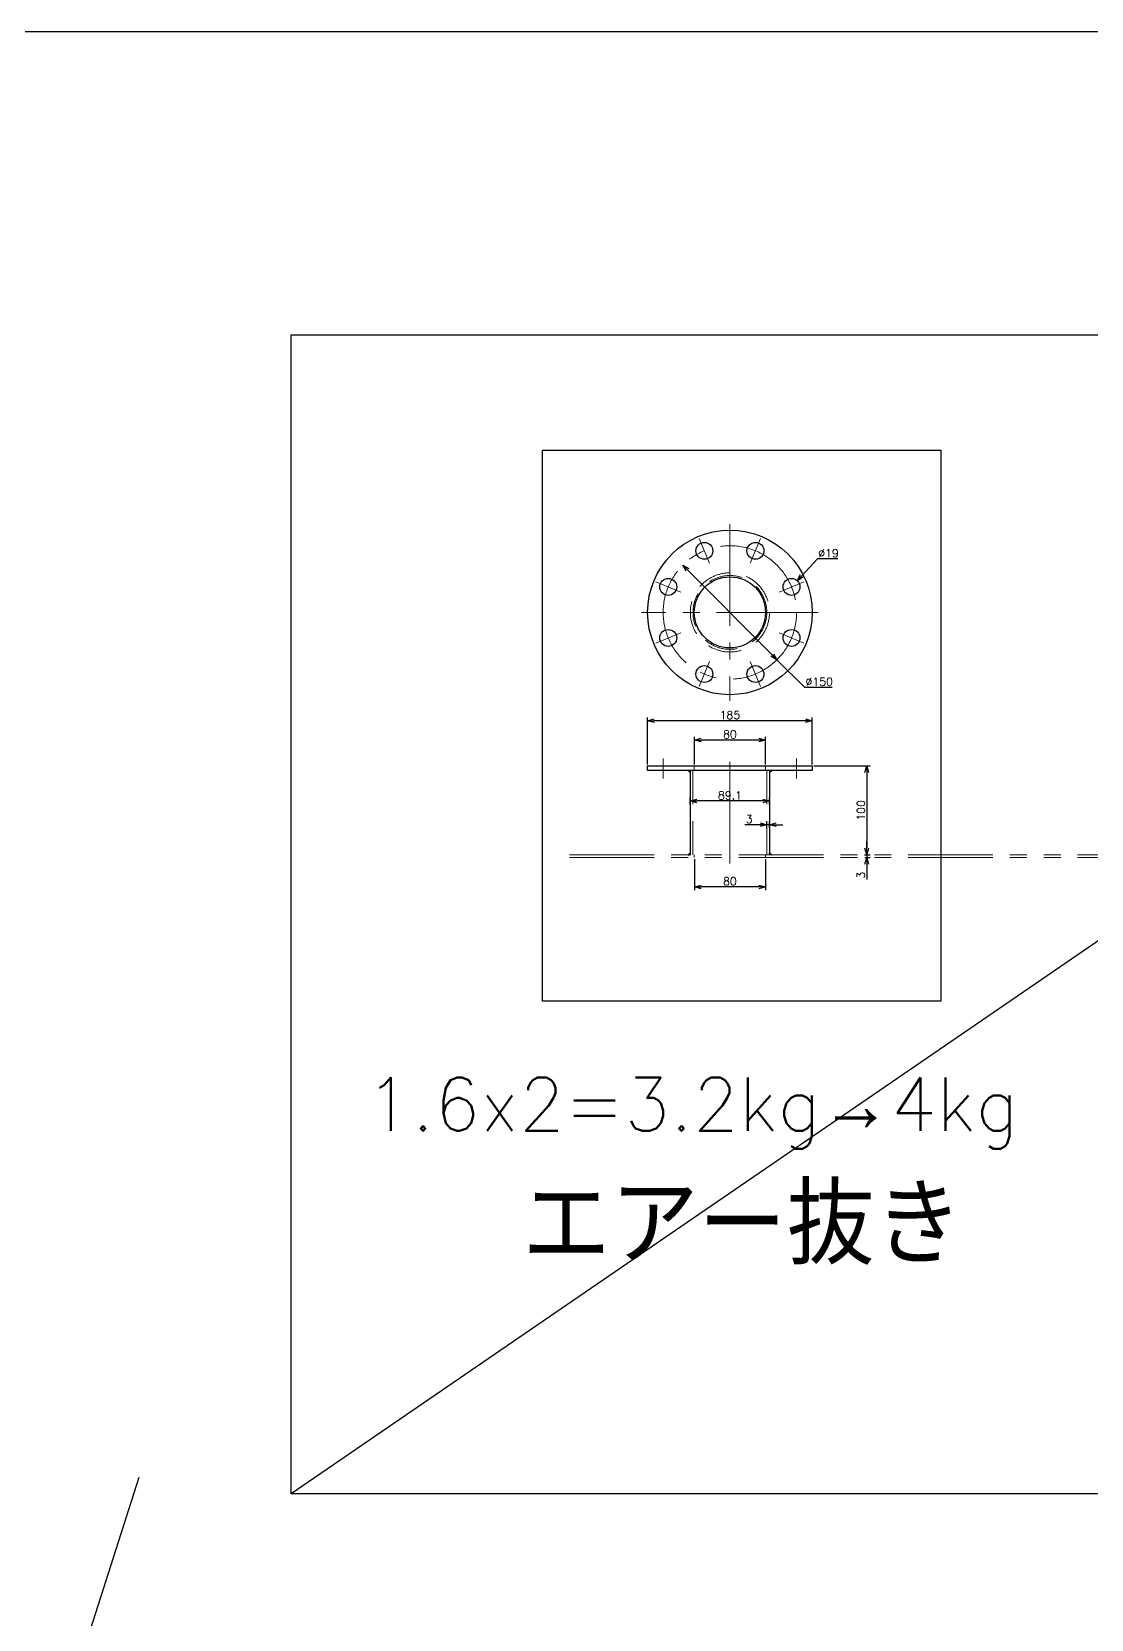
# Model space of a CAD drawing. Header units: millimetres. Extents: x -16130 to 36813, y -8099 to 27484.
# Drawn here: x -9885 to -8694, y 3097 to 4882 of the extents above; entities that cross this region are included whole.
import ezdxf

# ---------------------------------------------------------------- set-up
doc = ezdxf.new("R2010")
doc.units = ezdxf.units.MM
doc.header["$LTSCALE"] = 6
doc.header["$PDMODE"] = 99
doc.header["$PDSIZE"] = 1
for name, pattern in [('CENTER2', [28.575, 19.05, -3.175, 3.175, -3.175]), ('HIDDEN', [9.525, 6.35, -3.175]), ('PHANTOM2', [31.75, 15.875, -3.175, 3.175, -3.175, 3.175, -3.175])]:
    doc.linetypes.add(name, pattern=pattern)
for name, color, linetype, lineweight in [('04_HIDDEN', 2, 'HIDDEN', 13), ('05_CENTER', 4, 'CENTER2', 13), ('06_PHANTOM', 2, 'PHANTOM2', 13), ('08_DIM', 3, 'Continuous', 13)]:
    doc.layers.add(name, color=color, linetype=linetype, lineweight=lineweight)
doc.styles.add('KSS_TXT', font='txt.shx', dxfattribs={"bigfont": 'extfont2.shx'})
doc.dimstyles.new('KSS_DIM', dxfattribs={"dimtxt": 3, "dimasz": 2.5, "dimexe": 1.25, "dimexo": 0.625, "dimtad": 1, "dimdsep": 46, "dimtxsty": 'KSS_TXT', "dimblk": 'OPEN30', "dimcen": 0, "dimazin": 2, "dimtfac": 0.75, "dimtmove": 0, "dimatfit": 3, "dimldrblk": 'OPEN30', "dimfxl": 1, "dimtolj": 1, "dimarcsym": 0})
doc.dimstyles.new('KSS_DIM$3', dxfattribs={"dimtxt": 3, "dimasz": 2.5, "dimexe": 1.25, "dimexo": 0.625, "dimtad": 1, "dimtih": 1, "dimtoh": 1, "dimdsep": 46, "dimtxsty": 'KSS_TXT', "dimblk": 'OPEN30', "dimcen": 0, "dimazin": 2, "dimtfac": 0.75, "dimtofl": 0, "dimtmove": 0, "dimatfit": 3, "dimldrblk": 'OPEN30', "dimfxl": 1, "dimtolj": 1, "dimarcsym": 0})

# ---------------------------------------------------------------- blocks, each defined once
blk = doc.blocks.new('_Open30')
at = {"color": 0, "linetype": 'ByBlock', "lineweight": -2}
for p, q in [((-1, 0.27), (0, 0)), ((0, 0), (-1, -0.27)), ((0, 0), (-1, 0))]:
    blk.add_line(p, q, dxfattribs=at)
blk = doc.blocks.new('*D3219')
at = {"layer": '08_DIM', "color": 0, "lineweight": -2, "transparency": 16777216}
for p, q in [((-9005.6, 4056.7), (-8942.4, 4056.7)), ((-8946.2, 4049.2), (-8946.2, 3964.2)), ((-8948.1, 3956.7), (-8942.4, 3956.7))]:
    blk.add_line(p, q, dxfattribs=at)
at = {"layer": 'Defpoints', "color": 0, "transparency": 16777216}
for p in [(-9007.5, 4056.7), (-8949.9, 3956.7), (-8946.2, 3956.7)]:
    blk.add_point(p, dxfattribs=at)
at = {"layer": '08_DIM', "color": 0, "lineweight": -2, "transparency": 16777216, "xscale": 7.5, "yscale": 7.5, "zscale": 7.5}
for p, rotation in [((-8946.2, 4056.7), 90), ((-8946.2, 3956.7), 270)]:
    blk.add_blockref('_Open30', p, dxfattribs=dict(at, rotation=rotation))
at = {"layer": '08_DIM', "color": 0, "transparency": 16777216, "insert": (-8952.6, 4006.7), "char_height": 9, "attachment_point": 5, "rotation": 90, "style": 'KSS_TXT'}
blk.add_mtext('\\A1;100', dxfattribs=at)
blk = doc.blocks.new('*D3220')
at = {"layer": '08_DIM', "color": 0, "lineweight": -2, "transparency": 16777216}
for p, q in [((-9192.5, 4058.5), (-9192.5, 4111.3)), ((-9015, 4107.6), (-9185, 4107.6)), ((-9007.5, 4058.5), (-9007.5, 4111.3))]:
    blk.add_line(p, q, dxfattribs=at)
at = {"layer": 'Defpoints', "color": 0, "transparency": 16777216}
for p in [(-9192.5, 4107.6), (-9192.5, 4056.7), (-9007.5, 4056.7)]:
    blk.add_point(p, dxfattribs=at)
at = {"layer": '08_DIM', "color": 0, "lineweight": -2, "transparency": 16777216, "xscale": 7.5, "yscale": 7.5, "zscale": 7.5, "rotation": 180}
blk.add_blockref('_Open30', (-9192.5, 4107.6), dxfattribs=at)
at = {"layer": '08_DIM', "color": 0, "lineweight": -2, "transparency": 16777216, "xscale": 7.5, "yscale": 7.5, "zscale": 7.5}
blk.add_blockref('_Open30', (-9007.5, 4107.6), dxfattribs=at)
at = {"layer": '08_DIM', "color": 0, "transparency": 16777216, "insert": (-9100, 4114), "char_height": 9, "attachment_point": 5, "style": 'KSS_TXT'}
blk.add_mtext('\\A1;185', dxfattribs=at)
blk = doc.blocks.new('*D3221')
at = {"layer": '08_DIM', "color": 0, "lineweight": -2, "transparency": 16777216}
for p, q in [((-9066, 3990.6), (-9083.2, 3990.6)), ((-9058.5, 3986.9), (-9058.5, 3994.4)), ((-9055.5, 3990.6), (-9058.5, 3990.6)), ((-9055.5, 3986.9), (-9055.5, 3994.4)), ((-9048, 3990.6), (-9040.5, 3990.6))]:
    blk.add_line(p, q, dxfattribs=at)
at = {"layer": 'Defpoints', "color": 0, "transparency": 16777216}
for p in [(-9058.5, 3990.6), (-9058.5, 3985), (-9055.5, 3985)]:
    blk.add_point(p, dxfattribs=at)
at = {"layer": '08_DIM', "color": 0, "lineweight": -2, "transparency": 16777216, "xscale": 7.5, "yscale": 7.5, "zscale": 7.5}
blk.add_blockref('_Open30', (-9058.5, 3990.6), dxfattribs=at)
at = {"layer": '08_DIM', "color": 0, "lineweight": -2, "transparency": 16777216, "xscale": 7.5, "yscale": 7.5, "zscale": 7.5, "rotation": 180}
blk.add_blockref('_Open30', (-9055.5, 3990.6), dxfattribs=at)
at = {"layer": '08_DIM', "color": 0, "transparency": 16777216, "insert": (-9078.3, 3997), "char_height": 9, "attachment_point": 5, "style": 'KSS_TXT'}
blk.add_mtext('\\A1;3', dxfattribs=at)
blk = doc.blocks.new('*D3222')
at = {"layer": '08_DIM', "color": 0, "lineweight": -2, "transparency": 16777216}
for p, q in [((-9144.6, 4013.5), (-9144.6, 4021)), ((-9063, 4017.3), (-9137.1, 4017.3)), ((-9055.5, 4013.5), (-9055.5, 4021))]:
    blk.add_line(p, q, dxfattribs=at)
at = {"layer": 'Defpoints', "color": 0, "transparency": 16777216}
for p in [(-9144.6, 4017.3), (-9144.6, 4011.7), (-9055.5, 4011.7)]:
    blk.add_point(p, dxfattribs=at)
at = {"layer": '08_DIM', "color": 0, "lineweight": -2, "transparency": 16777216, "xscale": 7.5, "yscale": 7.5, "zscale": 7.5, "rotation": 180}
blk.add_blockref('_Open30', (-9144.6, 4017.3), dxfattribs=at)
at = {"layer": '08_DIM', "color": 0, "lineweight": -2, "transparency": 16777216, "xscale": 7.5, "yscale": 7.5, "zscale": 7.5}
blk.add_blockref('_Open30', (-9055.5, 4017.3), dxfattribs=at)
at = {"layer": '08_DIM', "color": 0, "transparency": 16777216, "insert": (-9100, 4023.6), "char_height": 9, "attachment_point": 5, "style": 'KSS_TXT'}
blk.add_mtext('\\A1;89.1', dxfattribs=at)
blk = doc.blocks.new('*D3223')
at = {"layer": '08_DIM', "color": 0, "lineweight": -2, "transparency": 16777216}
for p, q in [((-9140, 4058.5), (-9140, 4089.6)), ((-9060, 4058.5), (-9060, 4089.6)), ((-9067.5, 4085.8), (-9132.5, 4085.8))]:
    blk.add_line(p, q, dxfattribs=at)
at = {"layer": 'Defpoints', "color": 0, "transparency": 16777216}
for p in [(-9140, 4085.8), (-9140, 4056.7), (-9060, 4056.7)]:
    blk.add_point(p, dxfattribs=at)
at = {"layer": '08_DIM', "color": 0, "lineweight": -2, "transparency": 16777216, "xscale": 7.5, "yscale": 7.5, "zscale": 7.5, "rotation": 180}
blk.add_blockref('_Open30', (-9140, 4085.8), dxfattribs=at)
at = {"layer": '08_DIM', "color": 0, "lineweight": -2, "transparency": 16777216, "xscale": 7.5, "yscale": 7.5, "zscale": 7.5}
blk.add_blockref('_Open30', (-9060, 4085.8), dxfattribs=at)
at = {"layer": '08_DIM', "color": 0, "transparency": 16777216, "insert": (-9100, 4092.2), "char_height": 9, "attachment_point": 5, "style": 'KSS_TXT'}
blk.add_mtext('\\A1;80', dxfattribs=at)
blk = doc.blocks.new('*D3224')
at = {"layer": '08_DIM', "color": 0, "lineweight": -2, "transparency": 16777216}
for p, q in [((-9001.5, 4289.6), (-9019.2, 4270.5)), ((-8978.6, 4289.6), (-9001.5, 4289.6))]:
    blk.add_line(p, q, dxfattribs=at)
at = {"layer": 'Defpoints', "color": 0, "transparency": 16777216}
for p in [(-9037.2, 4251.1), (-9024.3, 4265)]:
    blk.add_point(p, dxfattribs=at)
at = {"layer": '08_DIM', "color": 0, "lineweight": -2, "transparency": 16777216, "xscale": 7.5, "yscale": 7.5, "zscale": 7.5, "rotation": 227.0992852682022}
blk.add_blockref('_Open30', (-9024.3, 4265), dxfattribs=at)
at = {"layer": '08_DIM', "color": 0, "transparency": 16777216, "insert": (-8989.1, 4295.9), "char_height": 9, "attachment_point": 5, "style": 'KSS_TXT'}
blk.add_mtext('\\A1;%%C19', dxfattribs=at)
blk = doc.blocks.new('*D3225')
at = {"layer": '08_DIM', "color": 0, "lineweight": -2, "transparency": 16777216}
for p, q in [((-9153, 4282.5), (-9052.4, 4181.6)), ((-9015.9, 4145), (-9047.1, 4176.2)), ((-8985.1, 4145), (-9015.9, 4145))]:
    blk.add_line(p, q, dxfattribs=at)
at = {"layer": 'Defpoints', "color": 0, "transparency": 16777216}
for p in [(-9153, 4282.5), (-9047.1, 4176.2)]:
    blk.add_point(p, dxfattribs=at)
at = {"layer": '08_DIM', "color": 0, "lineweight": -2, "transparency": 16777216, "xscale": 7.5, "yscale": 7.5, "zscale": 7.5}
for p, rotation in [((-9153, 4282.5), 134.9131885187851), ((-9047.1, 4176.2), 314.9131885187851)]:
    blk.add_blockref('_Open30', p, dxfattribs=dict(at, rotation=rotation))
at = {"layer": '08_DIM', "color": 0, "transparency": 16777216, "insert": (-8999.6, 4151.4), "char_height": 9, "attachment_point": 5, "style": 'KSS_TXT'}
blk.add_mtext('\\A1;%%C150', dxfattribs=at)
blk = doc.blocks.new('A$C6847905A')
at = {"color": 0}
for p, q in [((-44.6, 95), (-44.6, 0)), ((44.5, 95), (44.5, 0))]:
    blk.add_line(p, q, dxfattribs=at)
blk.add_lwpolyline([(-92.5, 95), (-92.5, 100), (92.5, 100), (92.5, 95)], close=True, dxfattribs=at)
at = {"color": 3}
for points in [[(-44.6, 95), (-44.6, 92.5), (-44.6, 92.5), (-47.1, 95)], [(44.5, 95), (44.5, 92.5), (44.5, 92.5), (47, 95)], [(-44.6, 0), (-44.6, 2.5), (-44.6, 2.5), (-47.1, 0)], [(44.5, 0), (44.5, 2.5), (44.5, 2.5), (47, 0)]]:
    blk.add_lwpolyline(points, close=True, dxfattribs=at)
at = {"layer": '04_HIDDEN'}
for p, q in [((-41.5, 95), (-41.5, 0)), ((-40, 95), (-40, 100)), ((40, 95), (40, 100)), ((41.6, 95), (41.6, 0)), ((-40, -3), (-40, 0)), ((40, -3), (40, 0))]:
    blk.add_line(p, q, dxfattribs=at)
at = {"layer": '05_CENTER'}
for p, q in [((-75, 85.9), (-75, 108.4)), ((75, 85.9), (75, 108.4)), ((0, 104.6), (0, -11.4))]:
    blk.add_line(p, q, dxfattribs=at)
blk = doc.blocks.new('*D3227')
at = {"layer": '08_DIM', "color": 0, "lineweight": -2, "transparency": 16777216}
for p, q in [((-9140, 3951.8), (-9140, 3916.9)), ((-9060, 3951.8), (-9060, 3916.9)), ((-9067.5, 3920.6), (-9132.5, 3920.6))]:
    blk.add_line(p, q, dxfattribs=at)
at = {"layer": 'Defpoints', "color": 0, "transparency": 16777216}
for p in [(-9140, 3953.7), (-9060, 3953.7), (-9140, 3920.6)]:
    blk.add_point(p, dxfattribs=at)
at = {"layer": '08_DIM', "color": 0, "lineweight": -2, "transparency": 16777216, "xscale": 7.5, "yscale": 7.5, "zscale": 7.5, "rotation": 180}
blk.add_blockref('_Open30', (-9140, 3920.6), dxfattribs=at)
at = {"layer": '08_DIM', "color": 0, "lineweight": -2, "transparency": 16777216, "xscale": 7.5, "yscale": 7.5, "zscale": 7.5}
blk.add_blockref('_Open30', (-9060, 3920.6), dxfattribs=at)
at = {"layer": '08_DIM', "color": 0, "transparency": 16777216, "insert": (-9100, 3927), "char_height": 9, "attachment_point": 5, "style": 'KSS_TXT'}
blk.add_mtext('\\A1;80', dxfattribs=at)
blk = doc.blocks.new('*D3228')
at = {"layer": '08_DIM', "color": 0, "lineweight": -2, "transparency": 16777216}
for p, q in [((-8946.2, 3964.2), (-8946.2, 3971.7)), ((-8948.7, 3956.7), (-8942.4, 3956.7)), ((-8948.1, 3953.7), (-8942.4, 3953.7)), ((-8946.2, 3956.7), (-8946.2, 3953.7)), ((-8946.2, 3946.2), (-8946.2, 3928.9))]:
    blk.add_line(p, q, dxfattribs=at)
at = {"layer": 'Defpoints', "color": 0, "transparency": 16777216}
for p in [(-8950.6, 3956.7), (-8949.9, 3953.7), (-8946.2, 3953.7)]:
    blk.add_point(p, dxfattribs=at)
at = {"layer": '08_DIM', "color": 0, "lineweight": -2, "transparency": 16777216, "xscale": 7.5, "yscale": 7.5, "zscale": 7.5}
for p, rotation in [((-8946.2, 3956.7), 270), ((-8946.2, 3953.7), 90)]:
    blk.add_blockref('_Open30', p, dxfattribs=dict(at, rotation=rotation))
at = {"layer": '08_DIM', "color": 0, "transparency": 16777216, "insert": (-8952.6, 3933.8), "char_height": 9, "attachment_point": 5, "rotation": 90, "style": 'KSS_TXT'}
blk.add_mtext('\\A1;3', dxfattribs=at)
blk = doc.blocks.new('A$C684790CD')
at = {"color": 0}
for centre, radius in [((0, 0), 92.5), ((-28.7, 69.3), 9.5), ((28.7, 69.3), 9.5), ((-69.3, 28.7), 9.5), ((0, 0), 40), ((69.3, 28.7), 9.5), ((-69.3, -28.7), 9.5), ((69.3, -28.7), 9.5), ((-28.7, -69.3), 9.5), ((28.7, -69.3), 9.5)]:
    blk.add_circle(centre, radius, dxfattribs=at)
at = {"layer": '04_HIDDEN'}
for radius in [44.5, 41.5]:
    blk.add_circle((0, 0), radius, dxfattribs=at)
at = {"layer": '05_CENTER'}
for p, q in [((0, 99.4), (0, -99.4)), ((-34.5, 83.3), (-22.9, 55.3)), ((34.5, 83.3), (22.9, 55.3)), ((-83.3, 34.5), (-55.3, 22.9)), ((83.3, 34.5), (55.3, 22.9)), ((99.4, 0), (-99.4, 0)), ((-83.3, -34.5), (-55.3, -22.9)), ((83.3, -34.5), (55.3, -22.9)), ((-34.5, -83.3), (-22.9, -55.3)), ((34.5, -83.3), (22.9, -55.3))]:
    blk.add_line(p, q, dxfattribs=at)
blk.add_circle((0, 0), 75, dxfattribs=at)

msp = doc.modelspace()

# ---------------------------------------------------------------- linework, layer by layer
at = {"color": 2}
for p, q in [((-7691.19611, 4541.63994), (-9593.25515, 3238.24631)), ((-9764.72033, 3256.58939), (-12051.96053, -3905.83875))]:
    msp.add_line(p, q, dxfattribs=at)
for points in [[(-14764.10563, -5554.72697), (-1466.0164, -5554.72697), (-1466.0164, 4882.37819), (-14764.10563, 4882.37819)], [(-9593.25515, 4541.63994), (-7691.19611, 4541.63994), (-7691.19611, 3238.24631), (-9593.25515, 3238.24631)]]:
    msp.add_lwpolyline(points, close=True, dxfattribs=at)
msp.add_lwpolyline([(-9310.69293, 4411.95617), (-8862.79135, 4411.95617), (-8862.79135, 3792.03441), (-9310.69293, 3792.03441)], close=True)
at = {"layer": '06_PHANTOM'}
for p, q in [((-9280.44904, 3956.66862), (-8292.2398, 3956.66862)), ((-9280.44904, 3953.66862), (-8292.2398, 3953.66862))]:
    msp.add_line(p, q, dxfattribs=at)

# ---------------------------------------------------------------- block references
for name, p in [('A$C684790CD', (-9100.01943, 4229.35774)), ('A$C6847905A', (-9100.01943, 3956.66862))]:
    msp.add_blockref(name, p)

# ---------------------------------------------------------------- texts
at = {"layer": '08_DIM', "color": 6, "style": 'KSS_TXT'}
msp.add_text('1.6x2=3.2kg→4kg', height=60, dxfattribs=at).set_placement((-9509.41294, 3646.23828))
at = {"layer": '08_DIM', "style": 'KSS_TXT'}
msp.add_text('エアー抜き', height=90, dxfattribs=at).set_placement((-9333.41258, 3495.9915))

# ---------------------------------------------------------------- dimensions: what is measured, and where the dimension line sits
at = {"layer": '08_DIM'}
for p1, p2, override, picture, middle in [((-9037.1954, 4251.09992), (-9024.26153, 4265.01807), {"dimscale": 3, "dimpost": '%%C<>'}, '*D3224', (-8989.07745, 4289.56071)), ((-9152.97203, 4282.47104), (-9047.06684, 4176.24444), {"dimscale": 3, "dimpost": '%%C<>', "dimtix": 1, "dimatfit": 2}, '*D3225', (-8999.60036, 4145.02725))]:
    dim = msp.add_diameter_dim_2p(p1=p1, p2=p2, dimstyle='KSS_DIM$3', override=override, dxfattribs=at)
    dim.commit()
    dim.dimension.update_dxf_attribs({"geometry": picture, "text_midpoint": middle, "dimtype": 163})
for base, p1, p2, picture, middle in [((-9192.51943, 4107.57488), (-9007.51943, 4056.66862), (-9192.51943, 4056.66862), '*D3220', (-9100.01943, 4113.95613)), ((-9140.01943, 4085.84752), (-9060.01943, 4056.66862), (-9140.01943, 4056.66862), '*D3223', (-9100.01943, 4092.22252)), ((-9144.56943, 4017.25728), (-9055.46943, 4011.65311), (-9144.56943, 4011.65311), '*D3222', (-9100.01943, 4023.63228)), ((-9058.46943, 3990.61377), (-9055.46943, 3985.0096), (-9058.46943, 3985.0096), '*D3221', (-9078.34443, 3996.98877)), ((-9140.01943, 3920.63247), (-9060.01943, 3953.66862), (-9140.01943, 3953.66862), '*D3227', (-9100.01943, 3927.00747))]:
    dim = msp.add_linear_dim(base=base, p1=p1, p2=p2, dimstyle='KSS_DIM', override={"dimscale": 3}, dxfattribs=at)
    dim.commit()
    dim.dimension.update_dxf_attribs({"geometry": picture, "text_midpoint": middle})
for base, p1, p2, picture, middle in [((-8946.18799, 3956.66862), (-9007.51943, 4056.66862), (-8949.93799, 3956.66862), '*D3219', (-8952.56299, 4006.66862)), ((-8946.18799, 3953.66862), (-8950.59758, 3956.66862), (-8949.93799, 3953.66862), '*D3228', (-8952.56299, 3933.79362))]:
    dim = msp.add_linear_dim(base=base, p1=p1, p2=p2, angle=90, dimstyle='KSS_DIM', override={"dimscale": 3}, dxfattribs=at)
    dim.commit()
    dim.dimension.update_dxf_attribs({"geometry": picture, "text_midpoint": middle})

doc.saveas('drawing.dxf')
